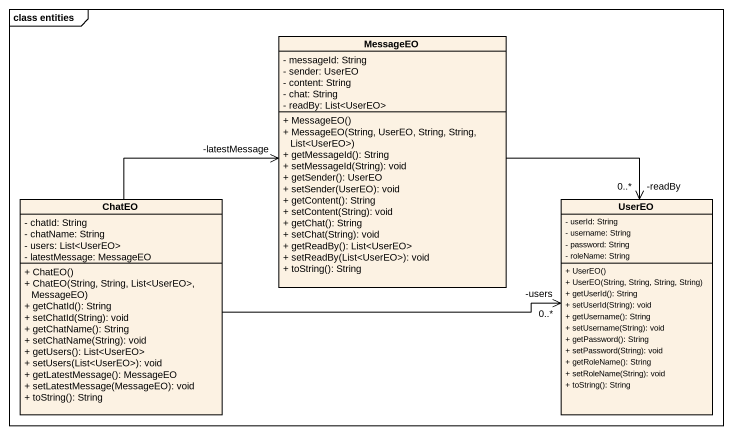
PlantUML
@startuml
mainframe class entities
hide circle
hide empty members
skinparam classAttributeIconSize 0
class MessageEO {
  - messageId: String
  - sender: UserEO
  - content: String
  - chat: String
  - readBy: List<UserEO>
  + MessageEO()
  + MessageEO(String, UserEO, String, String, List<UserEO>)
  + getMessageId(): String
  + setMessageId(String): void
  + getSender(): UserEO
  + setSender(UserEO): void
  + getContent(): String
  + setContent(String): void
  + getChat(): String
  + setChat(String): void
  + getReadBy(): List<UserEO>
  + setReadBy(List<UserEO>): void
  + toString(): String
}
class ChatEO {
  - chatId: String
  - chatName: String
  - users: List<UserEO>
  - latestMessage: MessageEO
  + ChatEO()
  + ChatEO(String, String, List<UserEO>, MessageEO)
  + getChatId(): String
  + setChatId(String): void
  + getChatName(): String
  + setChatName(String): void
  + getUsers(): List<UserEO>
  + setUsers(List<UserEO>): void
  + getLatestMessage(): MessageEO
  + setLatestMessage(MessageEO): void
  + toString(): String
}
class UserEO {
  - userId: String
  - username: String
  - password: String
  - roleName: String
  + UserEO()
  + UserEO(String, String, String, String)
  + getUserId(): String
  + setUserId(String): void
  + getUsername(): String
  + setUsername(String): void
  + getPassword(): String
  + setPassword(String): void
  + getRoleName(): String
  + setRoleName(String): void
  + toString(): String
}
MessageEO -right-> "-readBy\n0..*" UserEO
ChatEO -right-> "-latestMessage" MessageEO
ChatEO -right-> "-users\n0..*" UserEO
@enduml
